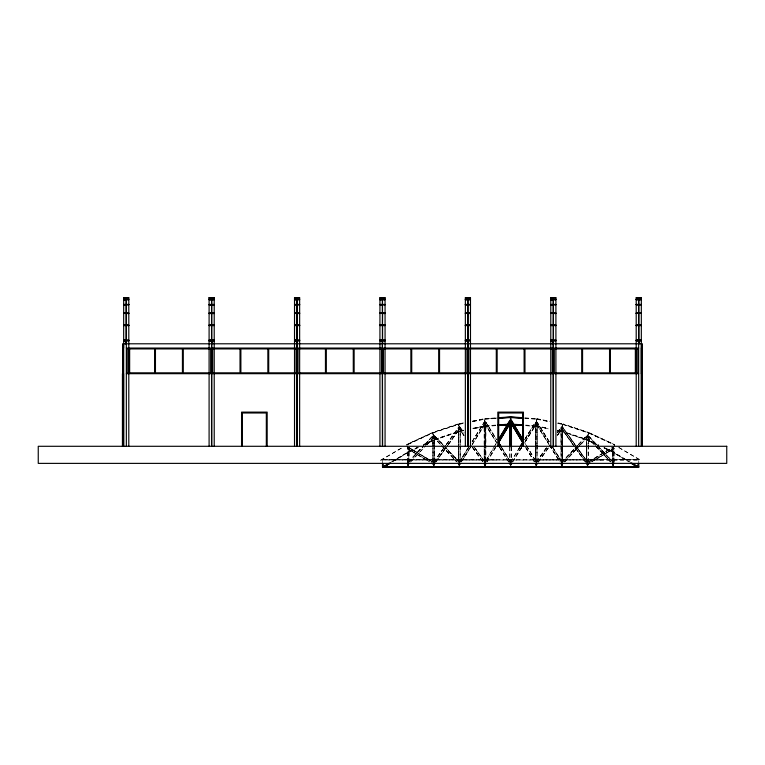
<?xml version="1.0" encoding="UTF-8"?>
<svg xmlns="http://www.w3.org/2000/svg" width="765" height="765" viewBox="0 0 765 765"><rect width="100%" height="100%" fill="white"/><g stroke="black" fill="none" stroke-linecap="round" stroke-linejoin="round"><path stroke-width="0.57" stroke-dasharray="3.83 2.87" d="M458.56 461.429L458.598 427.731L460.234 427.731L460.195 461.429M458.694 461.429L458.732 427.731M460.061 461.429L460.1 427.731M484.188 461.362L484.197 445.412M484.197 444.274L484.207 422.634L485.851 422.634L485.832 444.274M484.322 461.362L484.331 445.412M484.331 444.274L484.341 422.634M485 463.638L485.01 459.88L395.323 459.65L382.5 459.622L382.5 463.38M485.689 461.362L485.699 445.412M485.699 444.274L485.708 422.634M485.823 461.362L485.832 445.412M407.305 462.366L407.334 448.089L408.969 448.099L408.95 462.366M407.439 462.366L407.468 448.089M408.806 462.366L408.835 448.089M432.933 462.404L432.961 445.326M432.961 444.188L432.971 436.213L434.616 436.213L434.606 444.188M433.067 462.404L433.095 445.326M433.095 444.188L433.114 436.213M433.745 463.552L433.755 459.794M434.434 462.414L434.463 445.326M434.463 444.188L434.482 436.213M434.568 462.414L434.597 445.326M459.373 463.609L459.382 459.851M408.137 459.708L408.128 463.466L408.128 459.622M536.485 418.885L535.988 426.382L525.517 425.694M614.85 445.173L611.187 451.321L628.945 461.897L611.206 451.226L613.138 448.003L611.551 451.407L602.983 447.544M494.792 445.737L485.029 462.012L474.501 447.267M495.29 444.914L496.504 442.619L484.331 423.064L485.727 422.204L496.581 439.846M496.016 443.968L485.029 462.27L474.52 447.506M486.808 461.697L495.357 447.458M486.932 461.764L495.471 447.535M486.932 462.031L495.471 447.793M618.799 447.515L640.697 460.157M518.479 449.543L519.693 447.592M525.182 438.804L535.548 422.204L536.934 423.064L524.742 442.6L525.976 444.656M518.594 449.619L519.808 447.659M524.685 439.846L535.663 422.27M519.751 450.336L521.577 447.41M525.239 441.548L536.82 422.997M521.692 447.487L512.55 462.127M468.448 447.324L459.296 461.974L446.005 447.908M472.11 441.472L484.312 421.945L485.699 422.816M459.411 462.041L468.457 447.563M472.225 441.539L484.331 422.194L485.718 423.064L472.292 444.532M468.572 447.64L459.411 462.27M472.235 441.788L484.446 422.27M461.18 461.792L471.556 445.192M472.158 444.216L485.584 422.739M461.295 461.859L471.565 445.44M472.282 444.293L485.603 422.997M471.68 445.507L461.295 462.089M510.551 461.974L519.703 447.324M525.192 438.536L535.567 421.945L536.953 422.816L524.752 442.333M519.817 447.401L510.666 462.309L502.672 449.619M524.694 439.588L535.682 422.012M512.435 461.792L521.587 447.143M525.249 441.29L536.839 422.739M512.435 462.06L521.701 447.219M467.233 449.514L459.296 462.194L443.69 445.622M461.18 462.022L468.515 450.317M546.745 447.506L536.246 462.242L525.249 443.968M557.245 432.78L561.185 427.253L562.514 428.199L557.274 435.572M536.361 462.318L546.86 447.592M557.36 432.856L561.29 427.329M538.244 462.27L548.629 447.458M557.819 434.568L562.409 428.123M433.745 461.984L445.574 445.421M446.225 444.503L458.713 427.023L460.042 427.979L448.223 444.542M433.851 462.06L445.679 445.507M446.339 444.58L458.828 427.109M435.62 461.936L447.449 445.383M448.108 444.455L459.937 427.903M435.734 462.012L447.563 445.459M536.246 461.984L546.765 447.267M557.274 432.55L561.223 427.023L562.552 427.979L557.293 435.342M536.361 462.06L546.87 447.343M557.389 432.627L561.328 427.109M538.13 461.936L548.639 447.219M557.188 435.256L562.438 427.903M538.244 462.012L548.754 447.296M433.745 462.156L445.593 445.622M446.358 444.781L458.857 427.329M433.851 462.232L441.759 451.216M435.62 462.108L447.468 445.584L435.734 462.194M448.127 444.666L459.975 428.123M448.242 444.742L460.081 428.209L458.751 427.253M577.575 445.622L562.065 462.213M578.35 444.79L586.87 435.658L588.075 436.777M577.671 445.708L562.944 461.477M578.445 444.886L586.975 435.754M580.224 444.981L587.969 436.681M564.713 461.582L579.449 445.813L564.819 461.678M408.309 461.993L421.505 447.908M424.613 444.599L433.153 435.486L434.348 436.605L426.583 444.886M408.405 462.089L423.934 445.517M424.709 444.685L433.258 435.581M410.174 462.194L425.713 445.622M426.488 444.8L434.252 436.509M562.065 461.993L575.27 447.908M578.369 444.599L586.918 435.486L588.113 436.605L580.348 444.886M562.16 462.089L577.699 445.517M578.474 444.685L587.013 435.581M563.939 462.194L579.468 445.622M580.243 444.8L588.008 436.509M564.809 461.458L579.564 445.718M408.309 462.079L423.867 445.565M408.405 462.175L423.963 445.66M433.296 435.744L424.738 444.828L433.2 435.648L434.396 436.777L426.612 445.039M410.958 461.458L425.837 445.861M426.516 444.943L434.291 436.681M460.042 427.023L458.713 427.979L463.973 435.342M460.081 427.253L458.751 428.199L463.992 435.572M484.312 422.816L485.699 421.945L496.074 438.536M589.06 461.658L612.689 447.391M589.136 461.773L612.755 447.506L613.54 448.797L591.881 461.878M591.804 461.754L613.463 448.673M380.568 460.157L402.466 447.515M380.75 460.463L402.438 447.458M391.145 462.156L409.877 450.92M588.075 462.089L612.717 447.305M589.136 461.611L612.784 447.42L613.559 448.711L591.881 461.716M591.804 461.601L613.492 448.586M392.129 461.591L409.897 451.015M407.755 444.427L432.311 432.961M409.562 451.082L417.04 447.601M423.447 444.608L435.189 439.129M418.254 447.42L409.715 451.407L406.722 445.01M424.661 444.436L435.342 439.454L432.168 432.636L406.54 444.599L432.215 432.808L435.371 439.626L424.69 444.58M407.793 444.513L432.368 433.133M409.581 451.178L417.059 447.716M423.475 444.742L435.228 439.301M418.283 447.544L409.734 451.503L408.128 448.003L410.059 451.226L392.321 461.869L410.078 451.321L406.416 445.173M432.674 432.818L458.302 424.279M434.826 439.273L460.454 430.724M432.722 432.99L458.35 424.499M434.864 439.445L460.482 430.953M463.303 422.882L458.646 423.82L460.119 431.192L463.609 430.494M472.617 421.018L484.274 418.694L485.746 426.067L472.933 428.63M463.341 423.112L458.684 424.04L460.148 431.412L463.638 430.724M472.655 421.266L484.293 418.943L485.765 426.315L472.952 428.869M458.713 424.173L463.37 423.236M472.694 421.372L484.341 419.048M458.751 424.393L463.408 423.466M472.722 421.62L484.36 419.297M460.042 430.838L463.542 430.14M472.856 428.276L485.67 425.713M460.081 431.058L463.571 430.37M472.885 428.515L485.689 425.971M484.752 418.627L497.566 417.776M497.585 418.034L484.781 418.885L485.259 426.124L498.072 425.273M484.781 418.981L497.594 418.13M484.8 419.239L497.604 418.398M485.23 425.77L498.044 424.919M485.249 426.029L498.053 425.177M485.278 426.382L498.082 425.541M536.265 463.638L536.255 459.88L625.942 459.65L638.765 459.622L638.765 463.38M460.195 427.501L458.56 427.501L458.56 462.29M382.5 459.622L638.765 459.622M485.01 459.88L497.824 459.889M524.857 417.853L536.514 418.627L536.007 426.124L525.536 425.33M524.847 418.111L536.485 418.981M524.828 418.474L536.466 419.239M525.545 425.072L536.035 425.77M536.973 418.943L549.777 421.496M557.924 423.112L562.581 424.04L561.118 431.412L557.628 430.724M536.906 419.297L549.71 421.85M557.857 423.466L562.514 424.393M535.577 425.971L548.381 428.515M557.695 430.37L561.185 431.058M548.314 428.869L535.5 426.315L536.992 418.694L549.806 421.257M557.962 422.882L562.619 423.82L561.147 431.192L557.656 430.494M536.925 419.048L549.739 421.611M557.895 423.236L562.552 424.173M535.596 425.713L548.409 428.276M557.723 430.14L561.223 430.838M535.519 426.067L548.333 428.63M562.916 424.499L588.543 432.99M560.783 430.953L586.401 439.445M562.964 424.279L588.591 432.818M560.812 430.724L586.439 439.273M588.907 433.133L614.544 445.01L611.531 451.503L603.011 447.42M586.038 439.301L598.861 445.24M604.207 447.716L611.684 451.178M598.708 445.565L585.894 439.626L589.05 432.808L614.697 444.685L589.098 432.636L585.923 439.454L598.737 445.431M588.954 432.961L614.572 444.924M586.076 439.129L598.89 445.106M604.226 447.601L611.704 451.082M611.369 451.015L629.136 461.591M618.828 447.458L640.515 460.463M611.388 450.92L630.121 462.156M408.548 447.305L433.191 462.089M432.129 461.611L408.481 447.42L407.707 448.711L429.385 461.716M407.774 448.586L429.461 461.601M408.577 447.391L432.206 461.658M432.129 461.773L408.51 447.506L407.726 448.797L429.385 461.878M407.802 448.673L420.597 456.409M597.398 445.565L605.182 453.827M587.969 435.744L596.528 444.828L588.065 435.648L586.87 436.777L594.654 445.039M597.302 445.66L612.956 462.079M586.975 436.681L594.749 444.943M604.082 454.85L595.524 445.766L610.212 461.458L603.987 454.946M595.428 445.861L610.307 461.458M596.652 444.599L588.113 435.486L586.918 436.605L594.682 444.886M599.76 447.908L612.956 461.993M588.008 435.581L596.557 444.685M597.331 445.517L612.861 462.089M587.013 436.509L594.778 444.8M595.553 445.622L611.092 462.194M442.897 444.599L434.348 435.486L433.153 436.605L441.023 444.8M434.252 435.581L442.792 444.685M443.566 445.517L459.105 462.089M441.797 445.622L457.327 462.194M442.916 444.79L434.396 435.658L433.191 436.777L440.171 444.245M434.291 435.754L442.82 444.886M443.595 445.708L458.321 461.477M433.296 436.681L441.042 444.981M441.816 445.813L456.552 461.582M441.721 445.909L456.447 461.678M587.52 462.156L575.672 445.622M587.415 462.232L575.567 445.708M585.646 462.108L573.798 445.584M585.531 462.194L573.683 445.66M575.041 444.503L562.552 427.023L561.223 427.979L573.042 444.542M575.691 445.421L587.52 461.984M562.438 427.109L574.926 444.58M575.586 445.507L587.415 462.06M575.012 444.704L562.514 427.253L561.185 428.209L573.023 444.742M562.409 427.329L574.907 444.781M561.328 427.903L573.157 444.455M573.817 445.383L585.646 461.936L573.702 445.459M561.29 428.123L573.138 444.666M459.937 427.109L463.992 432.55M458.828 427.903L464.078 435.256M472.627 447.219L483.136 461.936M472.512 447.296L483.021 462.012M459.975 427.329L464.02 432.78M474.405 447.592L484.905 462.318M458.857 428.123L464.106 435.495M472.636 447.458L483.136 462.194M472.521 447.544L483.021 462.27M549.155 441.472L536.953 421.945L535.567 422.816L549.088 444.465M552.818 447.324L561.969 461.974M536.839 422.012L549.04 441.539M552.703 447.401L561.854 462.041M549.146 441.711L536.934 422.194L535.548 423.064L548.974 444.532M552.808 447.563L561.969 462.194L552.693 447.64M536.82 422.27L549.031 441.788M535.682 422.739L549.107 444.216M549.71 445.192L560.085 461.792M549.595 445.268L559.97 461.859M549.586 445.507L559.97 462.089M552.751 450.317L560.085 462.022M501.563 447.324L510.714 461.974M485.584 422.012L496.571 439.588M501.448 447.401L510.599 462.041M484.427 422.739L496.514 442.333M499.679 447.143L508.715 461.859M501.572 447.592L510.714 462.232M484.446 422.997L496.026 441.548M499.688 447.41L508.83 462.06M499.574 447.487L508.715 462.127M526.588 445.67L536.351 461.945M524.752 442.887L525.976 444.914M526.473 445.737L536.351 462.194M525.909 447.458L534.458 461.697M525.794 447.535L534.333 461.764M525.794 447.793L534.458 461.955M613.96 462.366L613.932 448.089L612.296 448.099L612.316 462.366M613.826 462.366L613.798 448.089M613.128 459.708L613.138 463.466L613.138 459.622M612.459 462.366L612.43 448.089M587.51 459.794L587.52 463.552M588.304 444.188L588.295 436.213L586.65 436.213L586.659 444.188M588.304 445.326L588.314 449.877M588.151 436.213L588.17 444.188M588.17 445.326L588.199 462.404M586.784 436.213L586.803 444.188M586.803 445.326L586.832 462.414M586.669 445.326L586.698 462.414M562.705 461.429L562.667 427.731L561.032 427.731L561.07 461.429M562.533 427.731L562.571 461.429M561.883 459.851L561.893 463.609M561.166 427.731L561.194 451.646M537.068 444.274L537.059 422.634L535.423 422.634L535.433 444.274M537.068 445.412L537.068 449.973M536.925 422.634L536.934 444.274M536.934 445.412L536.944 461.362M535.557 422.634L535.567 444.274M535.567 445.412L535.577 461.362M535.433 445.412L535.443 461.362M613.96 462.28L613.96 448.003L612.316 448.003L612.316 462.28M613.826 448.003L613.826 462.28M612.459 448.003L612.459 462.28M588.333 462.242L588.333 436.04L586.688 436.04L586.688 462.242M587.51 459.622L587.51 463.38M586.832 436.04L586.832 462.242M562.705 462.29L562.705 427.501L561.07 427.501L561.07 462.29M562.571 427.501L562.571 462.29M561.883 459.622L561.883 463.38M561.204 427.501L561.204 462.29M537.078 462.242L537.078 422.376L535.443 422.376L535.443 462.242M536.944 422.376L536.944 462.242M536.255 459.622L536.255 463.38M535.577 422.376L535.577 462.242M511.45 447.037L511.45 462.462M511.316 447.037L511.316 462.462M510.638 459.622L510.638 463.647M509.949 447.037L509.949 462.462M509.815 447.037L509.815 462.462M485.823 462.242L485.823 422.376L484.188 422.376L484.188 462.242M485.689 422.376L485.689 462.242M485.01 459.622L485.01 463.38M484.322 422.376L484.322 462.242M460.061 427.501L460.061 462.29M459.382 459.622L459.382 463.38M458.694 427.501L458.694 462.29M434.577 462.242L434.577 436.04L432.933 436.04L432.933 462.242M434.434 436.04L434.434 462.242M433.755 459.622L433.755 463.38M433.067 436.04L433.067 462.242M408.95 462.28L408.95 448.003L407.305 448.003L407.305 462.28M408.806 448.003L408.806 462.28M588.648 432.646L586.296 439.779L560.669 431.297L563.03 424.164L588.648 432.646M563.078 423.934L560.697 431.068L586.325 439.607L588.706 432.483L563.078 423.934M458.187 423.934L432.569 432.483L434.941 439.607L460.568 431.068L458.187 423.934M458.235 424.164L432.617 432.646L434.969 439.779L460.597 431.297L458.235 424.164M600.315 460.109L382.5 459.985L638.765 459.985L600.315 460.109"/><path stroke-width="1.15" d="M636.834 466.602L630.915 463.055L636.834 466.602L638.765 463.38L638.765 467.138L561.893 467.367L485 467.396L485 463.638M433.736 467.31L433.745 463.552M459.373 467.367L459.373 463.609M485 467.396L408.108 467.224L408.128 463.466L408.72 463.944M433.334 464.087L433.755 463.38L434.424 463.858M498.34 439.837L509.93 420.243L511.336 421.094L498.407 442.639M498.455 439.904L510.045 420.587M498.407 442.38L511.221 421.018M434.099 462.968L433.325 464.25L431.422 462.949M520.305 446.617L522.744 442.706L509.93 421.352L511.336 420.511M520.42 446.684L522.858 442.782M520.315 446.349L522.753 442.447M520.43 446.425L522.868 442.514M612.545 464.03L613.635 462.997M458.78 463.944L459.382 463.38L460.071 463.82M612.545 463.944L613.138 463.38L613.157 467.224M458.78 464.164L459.88 463.141M586.851 464.03L588.075 463.15M484.341 463.858L485.708 463.8M484.341 464.116L485.565 463.236M586.841 463.858L587.51 463.38L587.931 464.087M561.194 464.039L562.466 463.246M509.939 463.82L511.326 463.82M509.939 464.078L511.326 463.217M561.194 463.82L561.883 463.38L562.485 463.944M587.874 464.135L589.844 462.949M589.911 463.064L587.941 464.25L587.166 462.968M535.557 464.059L536.963 463.217M384.432 466.602L390.351 463.055L384.432 466.602L382.5 463.38L382.5 467.138L408.108 467.224M535.557 463.8L536.925 463.858M123.672 299.651L128.797 299.651L123.672 299.708L126.235 299.651M209.094 299.651L214.219 299.651L209.094 299.708L211.656 299.651M294.515 299.651L299.641 299.651L294.515 299.708L297.078 299.297M379.937 299.651L385.063 299.651L379.937 299.708L382.5 299.297M465.359 299.651L470.485 299.651L465.359 299.708L467.922 299.297M550.781 299.651L555.906 299.651L550.781 299.708L553.344 299.297M297.078 340.033L294.515 340.387L299.641 340.387M636.203 299.651L641.328 299.651L636.203 299.708L638.765 299.297M382.5 340.033L379.937 340.387L385.063 340.387M467.922 340.033L465.359 340.387L470.485 340.387M553.344 340.033L550.781 340.387L555.906 340.387M638.765 340.033L636.203 340.387L641.328 340.387M123.672 304.805L126.235 304.805M209.094 304.805L211.656 304.805M297.078 304.451L294.515 304.805L299.641 304.91M382.5 304.451L379.937 304.805L385.063 304.805M465.359 304.805L467.922 304.451M553.344 304.451L550.781 304.805L555.906 304.805M638.765 304.451L636.203 304.805L641.328 304.91M209.094 313.401L211.656 313.401M297.078 313.057L294.515 313.401L299.641 313.545M382.5 313.057L379.937 313.401L385.063 313.545M467.922 313.057L465.359 313.401L470.485 313.545M553.344 313.057L550.781 313.401L555.906 313.545M638.765 313.057L636.203 313.401L641.328 313.401M297.078 325.087L294.515 325.412L299.641 325.412M382.5 325.087L379.937 325.412L385.063 325.412M467.922 325.087L465.359 325.412L470.485 325.412M553.344 325.087L550.781 325.412L555.906 325.412M638.765 325.087L636.203 325.412L641.328 325.412M297.078 340.568L294.515 340.874L299.641 340.874M382.5 340.568L379.937 340.874L385.063 340.874M467.922 340.568L465.359 340.874L470.485 340.874M553.344 340.568L550.781 340.874L555.906 340.874M638.765 340.568L636.203 340.874L641.328 340.874M498.732 417.7L510.379 416.915L510.886 424.68L498.082 425.541M498.761 418.053L510.379 417.183M498.77 418.321L510.408 417.547M498.044 424.919L510.857 424.059M498.053 425.177L510.857 424.326M498.072 425.273L510.886 424.422M586.698 463.552L588.333 463.552M612.325 463.466L613.96 463.466M561.07 463.609L562.705 463.609M128.797 297.948L123.672 297.948L126.235 297.948M214.219 297.948L209.094 297.948L211.656 297.948M299.641 297.948L294.515 297.948L297.078 297.595L297.078 313.401L296.983 297.948M385.063 297.948L379.937 297.948L382.5 297.595L382.5 313.401M470.485 297.948L465.359 297.948L467.922 297.595L467.922 313.401M555.906 297.948L550.781 297.948L553.344 297.595L553.344 313.401M641.328 297.948L636.203 297.948L638.765 297.595L638.765 313.401M123.672 299.354L128.797 299.297M209.094 299.297L214.219 299.297M294.515 299.354L299.641 299.297M379.937 299.297L385.063 299.354M465.359 299.297L470.485 299.354M550.781 299.297L555.906 299.354M636.203 299.354L641.328 299.354M123.672 304.451L128.797 304.451M209.094 304.451L214.219 304.451M294.515 304.451L299.641 304.451M379.937 304.451L385.063 304.451M465.359 304.451L470.485 304.451M550.781 304.451L555.906 304.451M636.203 304.451L641.328 304.451M123.672 304.566L128.797 304.566M209.094 304.566L214.219 304.566M294.515 304.566L299.641 304.566M379.937 304.566L385.063 304.566M465.359 304.566L470.485 304.566M550.781 304.566L555.906 304.566M636.203 304.566L641.328 304.566M123.672 304.91L128.797 304.805M209.094 304.91L214.219 304.91M465.359 304.91L470.485 304.91M123.672 313.057L128.797 313.057M209.094 313.057L214.219 313.057M294.515 313.057L299.641 313.057M379.937 313.057L385.063 313.057M465.359 313.057L470.485 313.057M550.781 313.057L555.906 313.057M636.203 313.057L641.328 313.057M123.672 313.22L128.797 313.22M209.094 313.22L214.219 313.22M294.515 313.22L299.641 313.22M379.937 313.22L385.063 313.22M465.359 313.22L470.485 313.22M550.781 313.22L555.906 313.22M636.203 313.22L641.328 313.22M128.797 313.545L123.672 313.401L126.235 313.401M209.094 313.545L214.219 313.545M123.672 325.087L128.797 325.087M209.094 325.087L214.219 325.087M294.515 325.087L299.641 325.087M379.937 325.087L385.063 325.087M465.359 325.087L470.485 325.087M550.781 325.087L555.906 325.087M636.203 325.087L641.328 325.087M123.672 325.268L128.797 325.268M209.094 325.268L214.219 325.268M294.515 325.268L299.641 325.268M379.937 325.268L385.063 325.268M465.359 325.268L470.485 325.268M550.781 325.268L555.906 325.268M636.203 325.268L641.328 325.268M128.797 325.412L123.672 325.412L126.235 325.412M214.219 325.412L209.094 325.412L211.656 325.412M123.672 325.584L128.797 325.584M209.094 325.584L214.219 325.584M294.515 325.584L299.641 325.584M379.937 325.584L385.063 325.584M465.359 325.584L470.485 325.584M550.781 325.584L555.906 325.584M636.203 325.584L641.328 325.584M123.672 340.033L128.797 340.033M209.094 340.033L214.219 340.033M294.515 340.033L299.641 340.033M379.937 340.033L385.063 340.033M465.359 340.033L470.485 340.033M550.781 340.033L555.906 340.033M636.203 340.033L641.328 340.033M128.797 340.387L123.672 340.387L126.235 340.387M214.219 340.387L209.094 340.387L211.656 340.387M123.672 340.568L128.797 340.568M209.094 340.568L214.219 340.568M294.515 340.568L299.641 340.568M379.937 340.568L385.063 340.568M465.359 340.568L470.485 340.568M550.781 340.568L555.906 340.568M636.203 340.568L641.328 340.568M128.797 340.874L123.672 340.874L126.235 340.874M214.219 340.874L209.094 340.874L211.656 340.874M126.349 348.056L211.542 348.056M211.771 348.056L296.963 348.056M297.193 348.056L382.385 348.056M382.615 348.056L467.807 348.056M468.037 348.056L553.229 348.056M553.458 348.056L638.651 348.056M126.349 373.683L211.542 373.683M211.771 373.683L296.963 373.683M297.193 373.683L382.385 373.683M382.615 373.683L467.807 373.683M468.037 373.683L553.229 373.683M553.458 373.683L638.651 373.683M509.815 420.932L511.45 420.932M509.815 463.647L511.45 463.647M535.443 463.638L537.078 463.638M510.638 467.052L382.5 466.784L638.765 466.784L536.265 467.033M382.5 467.138L638.765 467.138M458.56 463.609L460.195 463.609M484.188 463.638L485.823 463.638M407.305 463.466L408.94 463.466M432.933 463.552L434.568 463.552M522.533 417.7L510.886 416.915L510.379 424.68L523.183 425.541M510.886 417.183L522.505 418.053M510.857 417.547L522.495 418.321M510.408 424.059L523.222 424.919M510.408 424.326L523.193 425.273M509.93 420.511L511.336 421.352L498.522 442.715L500.846 446.684M484.302 463.217L485.708 464.059M509.939 463.217L511.326 464.078M458.799 463.246L460.071 464.039M535.701 463.236L536.925 464.116M433.191 463.15L434.415 464.03M561.395 463.141L562.485 464.164M407.63 462.997L408.72 464.03M498.512 442.447L500.96 446.349M498.398 442.514L500.836 446.425M522.925 439.569L511.336 420.243L509.93 421.094L522.858 442.639M511.221 420.32L522.925 439.837M519.76 434.816L522.811 439.904M510.045 421.018L522.858 442.38M638.67 340.874L638.861 343.791L638.861 325.584M553.248 340.874L553.458 446.291M467.826 340.874L468.017 343.791L468.017 325.584M382.404 340.874L382.615 446.291M296.983 340.874L297.193 446.291M211.561 340.874L211.752 343.791L211.561 340.387M126.139 340.874L126.33 343.791L126.139 340.387M638.67 340.387L638.861 343.791M553.248 340.387L553.439 343.791L553.439 325.584M467.826 340.387L468.017 343.791M382.404 340.387L382.596 343.791L382.596 325.584M296.983 340.387L297.174 343.791L297.174 325.584M587.52 463.552L587.53 467.31M561.893 463.609L561.893 467.367M536.265 463.638L536.265 467.396M642.179 446.291L642.179 343.791L122.821 343.791L122.821 446.291M641.768 343.791L641.768 446.291M641.433 343.791L641.433 348.056M641.433 373.683L641.433 446.291M641.328 446.291L641.328 297.595L636.203 297.595L636.203 446.291M641.261 348.056L641.261 373.683M638.861 313.545L638.765 325.412M638.67 297.948L638.67 313.401M638.67 313.545L638.67 325.412M638.67 325.584L638.651 446.291M635.763 348.553L635.763 372.392M635.352 348.553L635.352 372.392M613.138 463.38L613.138 467.138M587.51 463.38L587.51 467.138M561.883 463.38L561.883 467.138M555.906 446.291L555.906 297.595L550.781 297.595L550.781 446.291M553.439 313.545L553.344 325.412M553.248 297.948L553.248 313.401M553.248 313.545L553.248 325.412M553.248 325.584L553.229 446.291M536.255 463.38L536.255 467.138M523.442 446.291L523.442 412.125L497.824 412.125L497.824 446.291M522.591 446.291L522.591 412.985L498.675 412.985L498.675 446.291M511.45 446.77L511.45 420.674L509.815 420.674L509.815 446.77M511.316 420.674L511.316 446.77M510.638 463.38L510.638 467.405M509.949 420.674L509.949 446.77M485.01 463.38L485.01 467.138M470.485 446.291L470.485 297.595L465.359 297.595L465.359 446.291M468.037 343.791L468.037 446.291M468.017 313.545L467.922 325.412M467.826 297.948L467.826 313.401M467.826 313.545L467.826 325.412M467.826 325.584L467.807 446.291M459.382 463.38L459.382 467.138M433.755 463.38L433.755 467.138M408.128 463.38L408.128 467.138M385.063 446.291L385.063 297.595L379.937 297.595L379.937 446.291M382.596 313.545L382.5 325.412M382.404 297.948L382.404 313.401M382.404 313.545L382.404 325.412M382.404 325.584L382.385 446.291M299.641 446.291L299.641 297.595L294.515 297.595L294.515 446.291M297.174 313.545L297.078 325.412L296.983 313.545M296.983 325.584L296.963 446.291M267.176 446.291L267.176 412.125L241.558 412.125L241.558 446.291M266.325 446.291L266.325 412.985L242.409 412.985L242.409 446.291M214.219 446.291L214.219 297.595L209.094 297.595L209.094 446.291M211.752 297.948L211.752 313.401M211.752 313.545L211.752 325.412M211.752 325.584L211.771 446.291M211.561 297.948L211.561 313.401M211.561 313.545L211.561 325.412M211.561 325.584L211.542 446.291M129.648 348.553L129.648 372.392M129.237 348.553L129.237 372.392M128.797 446.291L128.797 297.595L123.672 297.595L123.672 446.291M126.33 297.948L126.33 313.401M126.33 313.545L126.33 325.412M126.33 325.584L126.349 446.291M126.139 297.948L126.139 313.401M126.139 313.545L126.139 325.412M126.139 325.584L126.139 344.374M123.567 343.791L123.567 348.056M123.567 373.683L123.567 446.291M123.232 343.791L123.232 446.291M122.429 373.683L122.429 446.291M389.175 463.341L384.25 466.296L389.175 463.351M154.607 348.916L127.2 348.916L127.2 372.832L154.607 372.832L154.607 348.916M182.433 348.916L155.458 348.916L155.458 372.832L182.433 372.832L182.433 348.916M210.691 348.916L183.284 348.916L183.284 372.832L210.691 372.832L210.691 348.916M240.028 348.916L212.622 348.916L212.622 372.832L240.028 372.832L240.028 348.916M267.855 348.916L240.879 348.916L240.879 372.832L267.855 372.832L267.855 348.916M296.112 348.916L268.706 348.916L268.706 372.832L296.112 372.832L296.112 348.916M325.45 348.916L298.044 348.916L298.044 372.832L325.45 372.832L325.45 348.916M353.277 348.916L326.301 348.916L326.301 372.832L353.277 372.832L353.277 348.916M381.534 348.916L354.128 348.916L354.128 372.832L381.534 372.832L381.534 348.916M410.872 348.916L383.466 348.916L383.466 372.832L410.872 372.832L410.872 348.916M438.699 348.916L411.723 348.916L411.723 372.832L438.699 372.832L438.699 348.916M466.956 348.916L439.55 348.916L439.55 372.832L466.956 372.832L466.956 348.916M496.294 348.916L468.888 348.916L468.888 372.832L496.294 372.832L496.294 348.916M524.121 348.916L497.145 348.916L497.145 372.832L524.121 372.832L524.121 348.916M552.378 348.916L524.972 348.916L524.972 372.832L552.378 372.832L552.378 348.916M581.716 348.916L554.309 348.916L554.309 372.832L581.716 372.832L581.716 348.916M609.542 348.916L582.567 348.916L582.567 372.832L609.542 372.832L609.542 348.916M637.8 348.916L610.394 348.916L610.394 372.832L637.8 372.832L637.8 348.916M726.75 446.291L38.25 446.291L38.25 463.38L726.75 463.38L726.75 446.291M637.015 466.296L632.091 463.351L637.015 466.296"/></g></svg>
